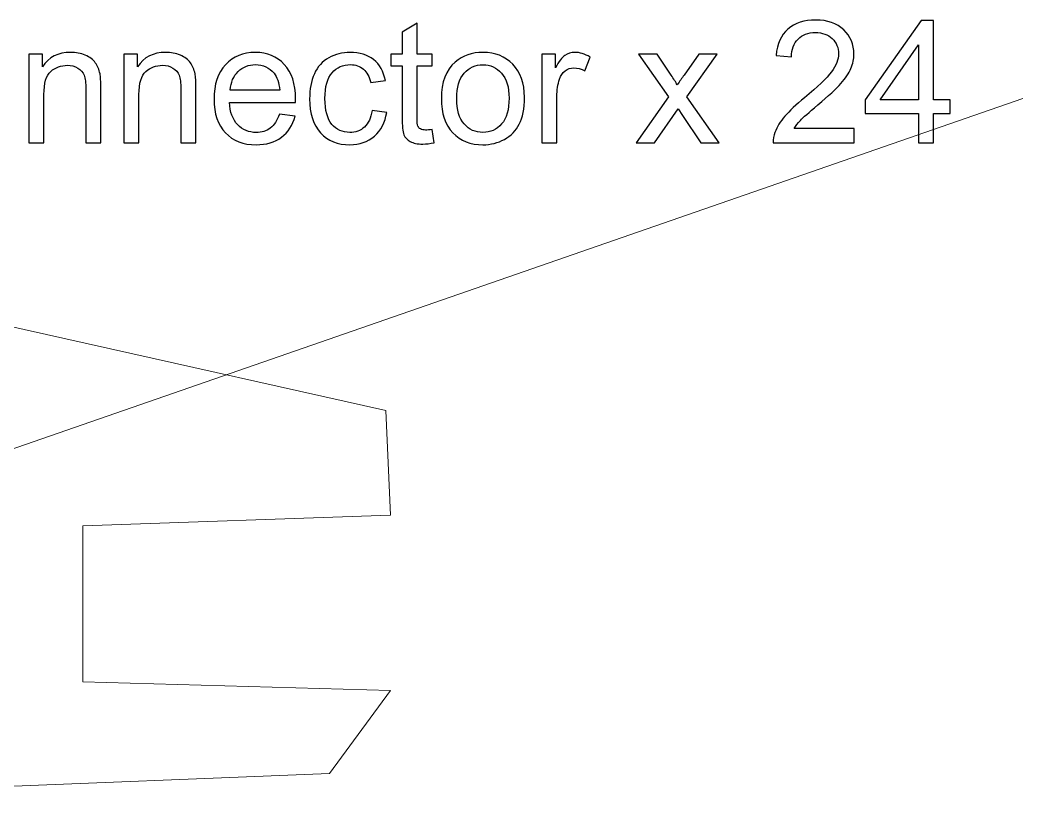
# Model space of a CAD drawing. Header units: inches. Extents: x -60.4 to -14.9, y -20.3 to 14.1.
# Drawn here: x -34.919 to -33.941, y -11.091 to -10.327 of the extents above; entities that cross this region are included whole.
import ezdxf

# ---------------------------------------------------------------- set-up
doc = ezdxf.new("R2010")
doc.units = ezdxf.units.IN
doc.header["$MEASUREMENT"] = 0
doc.layers.add('Master Desktop', color=7, linetype='Continuous', plot=False)

msp = doc.modelspace()

# ---------------------------------------------------------------- linework, layer by layer
at = {"layer": 'Master Desktop', "color": 5, "lineweight": 9}
for points, knots in [([(-35.61844, -10.38693), (-35.61844, -10.38693), (-35.56095, -10.32944), (-35.56095, -10.32944), (-35.56095, -10.32944), (-35.56095, -10.32944), (-35.14321, -10.5779), (-35.14321, -10.5779), (-35.14321, -10.5779), (-35.14321, -10.5779), (-34.56248, -10.70811), (-34.56248, -10.70811), (-34.56248, -10.70811), (-34.56248, -10.70811), (-34.55783, -10.81006), (-34.55783, -10.81006)], [0, 0, 0, 0, 0.2, 0.2, 0.2, 0.2, 0.4, 0.4, 0.4, 0.4, 0.6, 0.6, 0.6, 0.6, 1, 1, 1, 1]), ([(-35.61844, -10.38693), (-35.61844, -10.38693), (-35.40631, -10.59907), (-35.40631, -10.59907), (-35.40631, -10.59907), (-35.40631, -10.59907), (-35.52332, -10.71607), (-35.52332, -10.71607), (-35.52332, -10.71607), (-35.52332, -10.71607), (-35.73936, -10.50785), (-35.73936, -10.50785), (-35.73936, -10.50785), (-35.73936, -10.50785), (-35.80988, -10.61176), (-35.80988, -10.61176), (-35.80988, -10.61176), (-35.80988, -10.61176), (-35.33071, -11.09093), (-35.33071, -11.09093), (-35.33071, -11.09093), (-35.33071, -11.09093), (-34.61717, -11.06228), (-34.61717, -11.06228), (-34.61717, -11.06228), (-34.61717, -11.06228), (-34.55783, -10.98106), (-34.55783, -10.98106)], [0, 0, 0, 0, 0.125, 0.125, 0.125, 0.125, 0.25, 0.25, 0.25, 0.25, 0.375, 0.375, 0.375, 0.375, 0.5, 0.5, 0.5, 0.5, 0.625, 0.625, 0.625, 0.625, 0.75, 0.75, 0.75, 0.75, 1, 1, 1, 1]), ([(-34.55783, -10.98106), (-34.55783, -10.98106), (-34.85783, -10.97292), (-34.85783, -10.97292), (-34.85783, -10.97292), (-34.85783, -10.97292), (-34.85783, -10.82048), (-34.85783, -10.82048), (-34.85783, -10.82048), (-34.85783, -10.82048), (-34.55783, -10.81006), (-34.55783, -10.81006)], [0, 0, 0, 0, 0.25, 0.25, 0.25, 0.25, 0.5, 0.5, 0.5, 0.5, 1, 1, 1, 1])]:
    msp.add_open_spline(points, degree=3, knots=knots, dxfattribs=at)
at = {"layer": 'Master Desktop', "color": 155}
for points, knots in [([(-34.51721, -10.4339), (-34.51721, -10.4339), (-34.51521, -10.44684), (-34.51521, -10.44684), (-34.51521, -10.44684), (-34.51933, -10.4477), (-34.52302, -10.44815), (-34.52624, -10.44815), (-34.52624, -10.44815), (-34.53155, -10.44815), (-34.53566, -10.44731), (-34.5386, -10.44562), (-34.5386, -10.44562), (-34.54152, -10.44393), (-34.54357, -10.44173), (-34.54477, -10.43898), (-34.54477, -10.43898), (-34.54596, -10.43623), (-34.54655, -10.43045), (-34.54655, -10.42165), (-34.54655, -10.42165), (-34.54655, -10.42165), (-34.54655, -10.37181), (-34.54655, -10.37181), (-34.54655, -10.37181), (-34.54655, -10.37181), (-34.55738, -10.37181), (-34.55738, -10.37181), (-34.55738, -10.37181), (-34.55738, -10.37181), (-34.55738, -10.36048), (-34.55738, -10.36048), (-34.55738, -10.36048), (-34.55738, -10.36048), (-34.54655, -10.36048), (-34.54655, -10.36048), (-34.54655, -10.36048), (-34.54655, -10.36048), (-34.54655, -10.33909), (-34.54655, -10.33909), (-34.54655, -10.33909), (-34.54655, -10.33909), (-34.53188, -10.33029), (-34.53188, -10.33029), (-34.53188, -10.33029), (-34.53188, -10.33029), (-34.53188, -10.36048), (-34.53188, -10.36048), (-34.53188, -10.36048), (-34.53188, -10.36048), (-34.51721, -10.36048), (-34.51721, -10.36048), (-34.51721, -10.36048), (-34.51721, -10.36048), (-34.51721, -10.37181), (-34.51721, -10.37181), (-34.51721, -10.37181), (-34.51721, -10.37181), (-34.53188, -10.37181), (-34.53188, -10.37181), (-34.53188, -10.37181), (-34.53188, -10.37181), (-34.53188, -10.42248), (-34.53188, -10.42248), (-34.53188, -10.42248), (-34.53188, -10.42667), (-34.53163, -10.42937), (-34.5311, -10.43056), (-34.5311, -10.43056), (-34.5306, -10.43176), (-34.52977, -10.4327), (-34.5286, -10.43343), (-34.5286, -10.43343), (-34.52744, -10.43412), (-34.52577, -10.43448), (-34.5236, -10.43448), (-34.5236, -10.43448), (-34.52199, -10.43448), (-34.51985, -10.43429), (-34.51721, -10.4339)], [0, 0, 0, 0, 0.047619, 0.047619, 0.047619, 0.047619, 0.095238, 0.095238, 0.095238, 0.095238, 0.142857, 0.142857, 0.142857, 0.142857, 0.190476, 0.190476, 0.190476, 0.190476, 0.238095, 0.238095, 0.238095, 0.238095, 0.285714, 0.285714, 0.285714, 0.285714, 0.333333, 0.333333, 0.333333, 0.333333, 0.380952, 0.380952, 0.380952, 0.380952, 0.428571, 0.428571, 0.428571, 0.428571, 0.47619, 0.47619, 0.47619, 0.47619, 0.52381, 0.52381, 0.52381, 0.52381, 0.571429, 0.571429, 0.571429, 0.571429, 0.619048, 0.619048, 0.619048, 0.619048, 0.666667, 0.666667, 0.666667, 0.666667, 0.714286, 0.714286, 0.714286, 0.714286, 0.761905, 0.761905, 0.761905, 0.761905, 0.809524, 0.809524, 0.809524, 0.809524, 0.857143, 0.857143, 0.857143, 0.857143, 0.904762, 0.904762, 0.904762, 0.904762, 1, 1, 1, 1]), ([(-34.10577, -10.43298), (-34.10577, -10.43298), (-34.10577, -10.44698), (-34.10577, -10.44698), (-34.10577, -10.44698), (-34.10577, -10.44698), (-34.18476, -10.44698), (-34.18476, -10.44698), (-34.18476, -10.44698), (-34.18488, -10.44345), (-34.18429, -10.44006), (-34.18304, -10.43679), (-34.18304, -10.43679), (-34.18102, -10.43143), (-34.17776, -10.42612), (-34.17329, -10.42093), (-34.17329, -10.42093), (-34.16882, -10.41573), (-34.16243, -10.40973), (-34.15413, -10.40293), (-34.15413, -10.40293), (-34.14121, -10.39229), (-34.13243, -10.38387), (-34.12785, -10.37765), (-34.12785, -10.37765), (-34.12324, -10.37143), (-34.12093, -10.36554), (-34.12093, -10.35998), (-34.12093, -10.35998), (-34.12093, -10.35418), (-34.12302, -10.34929), (-34.12718, -10.34529), (-34.12718, -10.34529), (-34.13135, -10.34131), (-34.13679, -10.33931), (-34.14349, -10.33931), (-34.14349, -10.33931), (-34.15057, -10.33931), (-34.15624, -10.34143), (-34.16049, -10.34565), (-34.16049, -10.34565), (-34.16474, -10.34984), (-34.16688, -10.35568), (-34.16693, -10.36315), (-34.16693, -10.36315), (-34.16693, -10.36315), (-34.18193, -10.36165), (-34.18193, -10.36165), (-34.18193, -10.36165), (-34.18091, -10.35043), (-34.17702, -10.34187), (-34.17029, -10.33598), (-34.17029, -10.33598), (-34.16354, -10.33009), (-34.15452, -10.32715), (-34.14315, -10.32715), (-34.14315, -10.32715), (-34.13171, -10.32715), (-34.12263, -10.33031), (-34.11596, -10.33668), (-34.11596, -10.33668), (-34.10926, -10.34304), (-34.10593, -10.35093), (-34.10593, -10.36031), (-34.10593, -10.36031), (-34.10593, -10.36509), (-34.10691, -10.36979), (-34.10888, -10.3744), (-34.10888, -10.3744), (-34.11082, -10.37904), (-34.11407, -10.3839), (-34.1186, -10.38901), (-34.1186, -10.38901), (-34.12315, -10.39409), (-34.13068, -10.40112), (-34.14118, -10.41001), (-34.14118, -10.41001), (-34.14999, -10.4174), (-34.15565, -10.4224), (-34.15815, -10.42504), (-34.15815, -10.42504), (-34.16065, -10.42767), (-34.16271, -10.43031), (-34.16435, -10.43298), (-34.16435, -10.43298), (-34.16435, -10.43298), (-34.10577, -10.43298), (-34.10577, -10.43298)], [0, 0, 0, 0, 0.043478, 0.043478, 0.043478, 0.043478, 0.086957, 0.086957, 0.086957, 0.086957, 0.130435, 0.130435, 0.130435, 0.130435, 0.173913, 0.173913, 0.173913, 0.173913, 0.217391, 0.217391, 0.217391, 0.217391, 0.26087, 0.26087, 0.26087, 0.26087, 0.304348, 0.304348, 0.304348, 0.304348, 0.347826, 0.347826, 0.347826, 0.347826, 0.391304, 0.391304, 0.391304, 0.391304, 0.434783, 0.434783, 0.434783, 0.434783, 0.478261, 0.478261, 0.478261, 0.478261, 0.521739, 0.521739, 0.521739, 0.521739, 0.565217, 0.565217, 0.565217, 0.565217, 0.608696, 0.608696, 0.608696, 0.608696, 0.652174, 0.652174, 0.652174, 0.652174, 0.695652, 0.695652, 0.695652, 0.695652, 0.73913, 0.73913, 0.73913, 0.73913, 0.782609, 0.782609, 0.782609, 0.782609, 0.826087, 0.826087, 0.826087, 0.826087, 0.869565, 0.869565, 0.869565, 0.869565, 0.913043, 0.913043, 0.913043, 0.913043, 1, 1, 1, 1]), ([(-34.04307, -10.44698), (-34.04307, -10.44698), (-34.04307, -10.41848), (-34.04307, -10.41848), (-34.04307, -10.41848), (-34.04307, -10.41848), (-34.09491, -10.41848), (-34.09491, -10.41848), (-34.09491, -10.41848), (-34.09491, -10.41848), (-34.09491, -10.40498), (-34.09491, -10.40498), (-34.09491, -10.40498), (-34.09491, -10.40498), (-34.04041, -10.32765), (-34.04041, -10.32765), (-34.04041, -10.32765), (-34.04041, -10.32765), (-34.02841, -10.32765), (-34.02841, -10.32765), (-34.02841, -10.32765), (-34.02841, -10.32765), (-34.02841, -10.40498), (-34.02841, -10.40498), (-34.02841, -10.40498), (-34.02841, -10.40498), (-34.01224, -10.40498), (-34.01224, -10.40498), (-34.01224, -10.40498), (-34.01224, -10.40498), (-34.01224, -10.41848), (-34.01224, -10.41848), (-34.01224, -10.41848), (-34.01224, -10.41848), (-34.02841, -10.41848), (-34.02841, -10.41848), (-34.02841, -10.41848), (-34.02841, -10.41848), (-34.02841, -10.44698), (-34.02841, -10.44698), (-34.02841, -10.44698), (-34.02841, -10.44698), (-34.04307, -10.44698), (-34.04307, -10.44698)], [0, 0, 0, 0, 0.083333, 0.083333, 0.083333, 0.083333, 0.166667, 0.166667, 0.166667, 0.166667, 0.25, 0.25, 0.25, 0.25, 0.333333, 0.333333, 0.333333, 0.333333, 0.416667, 0.416667, 0.416667, 0.416667, 0.5, 0.5, 0.5, 0.5, 0.583333, 0.583333, 0.583333, 0.583333, 0.666667, 0.666667, 0.666667, 0.666667, 0.75, 0.75, 0.75, 0.75, 0.833333, 0.833333, 0.833333, 0.833333, 1, 1, 1, 1]), ([(-34.04307, -10.40498), (-34.04307, -10.40498), (-34.04307, -10.35129), (-34.04307, -10.35129), (-34.04307, -10.35129), (-34.04307, -10.35129), (-34.08049, -10.40498), (-34.08049, -10.40498), (-34.08049, -10.40498), (-34.08049, -10.40498), (-34.04307, -10.40498), (-34.04307, -10.40498)], [0, 0, 0, 0, 0.25, 0.25, 0.25, 0.25, 0.5, 0.5, 0.5, 0.5, 1, 1, 1, 1]), ([(-34.91046, -10.44698), (-34.91046, -10.44698), (-34.91046, -10.36048), (-34.91046, -10.36048), (-34.91046, -10.36048), (-34.91046, -10.36048), (-34.8973, -10.36048), (-34.8973, -10.36048), (-34.8973, -10.36048), (-34.8973, -10.36048), (-34.8973, -10.37276), (-34.8973, -10.37276), (-34.8973, -10.37276), (-34.89096, -10.36334), (-34.8818, -10.35865), (-34.86982, -10.35865), (-34.86982, -10.35865), (-34.8646, -10.35865), (-34.85982, -10.35959), (-34.85546, -10.36145), (-34.85546, -10.36145), (-34.8511, -10.36331), (-34.84782, -10.36579), (-34.84566, -10.36881), (-34.84566, -10.36881), (-34.84349, -10.37184), (-34.84196, -10.37545), (-34.8411, -10.37962), (-34.8411, -10.37962), (-34.84057, -10.38234), (-34.8403, -10.38709), (-34.8403, -10.39387), (-34.8403, -10.39387), (-34.8403, -10.39387), (-34.8403, -10.44698), (-34.8403, -10.44698), (-34.8403, -10.44698), (-34.8403, -10.44698), (-34.85496, -10.44698), (-34.85496, -10.44698), (-34.85496, -10.44698), (-34.85496, -10.44698), (-34.85496, -10.39443), (-34.85496, -10.39443), (-34.85496, -10.39443), (-34.85496, -10.38845), (-34.85552, -10.38398), (-34.85666, -10.38104), (-34.85666, -10.38104), (-34.8578, -10.37809), (-34.85982, -10.37573), (-34.86271, -10.37395), (-34.86271, -10.37395), (-34.8656, -10.3722), (-34.86902, -10.37131), (-34.87291, -10.37131), (-34.87291, -10.37131), (-34.87913, -10.37131), (-34.88449, -10.37329), (-34.88902, -10.37726), (-34.88902, -10.37726), (-34.89354, -10.3812), (-34.8958, -10.38873), (-34.8958, -10.39979), (-34.8958, -10.39979), (-34.8958, -10.39979), (-34.8958, -10.44698), (-34.8958, -10.44698), (-34.8958, -10.44698), (-34.8958, -10.44698), (-34.91046, -10.44698), (-34.91046, -10.44698)], [0, 0, 0, 0, 0.052632, 0.052632, 0.052632, 0.052632, 0.105263, 0.105263, 0.105263, 0.105263, 0.157895, 0.157895, 0.157895, 0.157895, 0.210526, 0.210526, 0.210526, 0.210526, 0.263158, 0.263158, 0.263158, 0.263158, 0.315789, 0.315789, 0.315789, 0.315789, 0.368421, 0.368421, 0.368421, 0.368421, 0.421053, 0.421053, 0.421053, 0.421053, 0.473684, 0.473684, 0.473684, 0.473684, 0.526316, 0.526316, 0.526316, 0.526316, 0.578947, 0.578947, 0.578947, 0.578947, 0.631579, 0.631579, 0.631579, 0.631579, 0.684211, 0.684211, 0.684211, 0.684211, 0.736842, 0.736842, 0.736842, 0.736842, 0.789474, 0.789474, 0.789474, 0.789474, 0.842105, 0.842105, 0.842105, 0.842105, 0.894737, 0.894737, 0.894737, 0.894737, 1, 1, 1, 1]), ([(-34.81777, -10.44698), (-34.81777, -10.44698), (-34.81777, -10.36048), (-34.81777, -10.36048), (-34.81777, -10.36048), (-34.81777, -10.36048), (-34.8046, -10.36048), (-34.8046, -10.36048), (-34.8046, -10.36048), (-34.8046, -10.36048), (-34.8046, -10.37276), (-34.8046, -10.37276), (-34.8046, -10.37276), (-34.79827, -10.36334), (-34.7891, -10.35865), (-34.77713, -10.35865), (-34.77713, -10.35865), (-34.77191, -10.35865), (-34.76713, -10.35959), (-34.76277, -10.36145), (-34.76277, -10.36145), (-34.75841, -10.36331), (-34.75513, -10.36579), (-34.75296, -10.36881), (-34.75296, -10.36881), (-34.7508, -10.37184), (-34.74927, -10.37545), (-34.74841, -10.37962), (-34.74841, -10.37962), (-34.74788, -10.38234), (-34.7476, -10.38709), (-34.7476, -10.39387), (-34.7476, -10.39387), (-34.7476, -10.39387), (-34.7476, -10.44698), (-34.7476, -10.44698), (-34.7476, -10.44698), (-34.7476, -10.44698), (-34.76227, -10.44698), (-34.76227, -10.44698), (-34.76227, -10.44698), (-34.76227, -10.44698), (-34.76227, -10.39443), (-34.76227, -10.39443), (-34.76227, -10.39443), (-34.76227, -10.38845), (-34.76282, -10.38398), (-34.76396, -10.38104), (-34.76396, -10.38104), (-34.7651, -10.37809), (-34.76713, -10.37573), (-34.77002, -10.37395), (-34.77002, -10.37395), (-34.77291, -10.3722), (-34.77632, -10.37131), (-34.78021, -10.37131), (-34.78021, -10.37131), (-34.78643, -10.37131), (-34.7918, -10.37329), (-34.79632, -10.37726), (-34.79632, -10.37726), (-34.80085, -10.3812), (-34.8031, -10.38873), (-34.8031, -10.39979), (-34.8031, -10.39979), (-34.8031, -10.39979), (-34.8031, -10.44698), (-34.8031, -10.44698), (-34.8031, -10.44698), (-34.8031, -10.44698), (-34.81777, -10.44698), (-34.81777, -10.44698)], [0, 0, 0, 0, 0.052632, 0.052632, 0.052632, 0.052632, 0.105263, 0.105263, 0.105263, 0.105263, 0.157895, 0.157895, 0.157895, 0.157895, 0.210526, 0.210526, 0.210526, 0.210526, 0.263158, 0.263158, 0.263158, 0.263158, 0.315789, 0.315789, 0.315789, 0.315789, 0.368421, 0.368421, 0.368421, 0.368421, 0.421053, 0.421053, 0.421053, 0.421053, 0.473684, 0.473684, 0.473684, 0.473684, 0.526316, 0.526316, 0.526316, 0.526316, 0.578947, 0.578947, 0.578947, 0.578947, 0.631579, 0.631579, 0.631579, 0.631579, 0.684211, 0.684211, 0.684211, 0.684211, 0.736842, 0.736842, 0.736842, 0.736842, 0.789474, 0.789474, 0.789474, 0.789474, 0.842105, 0.842105, 0.842105, 0.842105, 0.894737, 0.894737, 0.894737, 0.894737, 1, 1, 1, 1]), ([(-34.66607, -10.41898), (-34.66607, -10.41898), (-34.65091, -10.42098), (-34.65091, -10.42098), (-34.65091, -10.42098), (-34.65327, -10.42979), (-34.65769, -10.43665), (-34.66413, -10.44151), (-34.66413, -10.44151), (-34.67057, -10.44637), (-34.6788, -10.44881), (-34.68883, -10.44881), (-34.68883, -10.44881), (-34.70144, -10.44881), (-34.71144, -10.44493), (-34.71883, -10.43715), (-34.71883, -10.43715), (-34.72621, -10.4294), (-34.72991, -10.41848), (-34.72991, -10.40445), (-34.72991, -10.40445), (-34.72991, -10.38995), (-34.72619, -10.37868), (-34.71871, -10.37068), (-34.71871, -10.37068), (-34.71124, -10.36265), (-34.70155, -10.35865), (-34.68963, -10.35865), (-34.68963, -10.35865), (-34.6781, -10.35865), (-34.66869, -10.36256), (-34.66138, -10.37043), (-34.66138, -10.37043), (-34.65407, -10.37829), (-34.65041, -10.38934), (-34.65041, -10.40359), (-34.65041, -10.40359), (-34.65041, -10.40445), (-34.65044, -10.40576), (-34.65049, -10.40748), (-34.65049, -10.40748), (-34.65049, -10.40748), (-34.71491, -10.40748), (-34.71491, -10.40748), (-34.71491, -10.40748), (-34.71435, -10.41695), (-34.71169, -10.42423), (-34.70685, -10.42926), (-34.70685, -10.42926), (-34.70205, -10.43429), (-34.69602, -10.43681), (-34.68883, -10.43681), (-34.68883, -10.43681), (-34.68346, -10.43681), (-34.67888, -10.4354), (-34.6751, -10.43256), (-34.6751, -10.43256), (-34.6713, -10.42973), (-34.6683, -10.4252), (-34.66607, -10.41898)], [0, 0, 0, 0, 0.0625, 0.0625, 0.0625, 0.0625, 0.125, 0.125, 0.125, 0.125, 0.1875, 0.1875, 0.1875, 0.1875, 0.25, 0.25, 0.25, 0.25, 0.3125, 0.3125, 0.3125, 0.3125, 0.375, 0.375, 0.375, 0.375, 0.4375, 0.4375, 0.4375, 0.4375, 0.5, 0.5, 0.5, 0.5, 0.5625, 0.5625, 0.5625, 0.5625, 0.625, 0.625, 0.625, 0.625, 0.6875, 0.6875, 0.6875, 0.6875, 0.75, 0.75, 0.75, 0.75, 0.8125, 0.8125, 0.8125, 0.8125, 0.875, 0.875, 0.875, 0.875, 1, 1, 1, 1]), ([(-34.57588, -10.41531), (-34.57588, -10.41531), (-34.56155, -10.41731), (-34.56155, -10.41731), (-34.56155, -10.41731), (-34.56313, -10.42717), (-34.56713, -10.43487), (-34.57361, -10.44045), (-34.57361, -10.44045), (-34.58008, -10.44604), (-34.58805, -10.44881), (-34.59746, -10.44881), (-34.59746, -10.44881), (-34.60927, -10.44881), (-34.61877, -10.44495), (-34.62594, -10.43723), (-34.62594, -10.43723), (-34.63313, -10.42951), (-34.63672, -10.41845), (-34.63672, -10.40406), (-34.63672, -10.40406), (-34.63672, -10.39473), (-34.63516, -10.38659), (-34.63207, -10.37959), (-34.63207, -10.37959), (-34.62899, -10.37262), (-34.6243, -10.36737), (-34.61796, -10.3639), (-34.61796, -10.3639), (-34.61166, -10.3604), (-34.6048, -10.35865), (-34.59735, -10.35865), (-34.59735, -10.35865), (-34.58799, -10.35865), (-34.5803, -10.36101), (-34.57435, -10.36576), (-34.57435, -10.36576), (-34.56838, -10.37051), (-34.56455, -10.37726), (-34.56288, -10.38598), (-34.56288, -10.38598), (-34.56288, -10.38598), (-34.57705, -10.38815), (-34.57705, -10.38815), (-34.57705, -10.38815), (-34.57841, -10.38234), (-34.5808, -10.37798), (-34.58427, -10.37504), (-34.58427, -10.37504), (-34.58772, -10.37212), (-34.59188, -10.37065), (-34.59677, -10.37065), (-34.59677, -10.37065), (-34.60416, -10.37065), (-34.61016, -10.37329), (-34.6148, -10.37856), (-34.6148, -10.37856), (-34.61941, -10.38387), (-34.62172, -10.3922), (-34.62172, -10.40365), (-34.62172, -10.40365), (-34.62172, -10.41526), (-34.61949, -10.42367), (-34.61505, -10.42893), (-34.61505, -10.42893), (-34.61057, -10.43417), (-34.60477, -10.43681), (-34.59763, -10.43681), (-34.59763, -10.43681), (-34.59185, -10.43681), (-34.58705, -10.43506), (-34.58322, -10.43154), (-34.58322, -10.43154), (-34.57935, -10.42804), (-34.57691, -10.42262), (-34.57588, -10.41531)], [0, 0, 0, 0, 0.05, 0.05, 0.05, 0.05, 0.1, 0.1, 0.1, 0.1, 0.15, 0.15, 0.15, 0.15, 0.2, 0.2, 0.2, 0.2, 0.25, 0.25, 0.25, 0.25, 0.3, 0.3, 0.3, 0.3, 0.35, 0.35, 0.35, 0.35, 0.4, 0.4, 0.4, 0.4, 0.45, 0.45, 0.45, 0.45, 0.5, 0.5, 0.5, 0.5, 0.55, 0.55, 0.55, 0.55, 0.6, 0.6, 0.6, 0.6, 0.65, 0.65, 0.65, 0.65, 0.7, 0.7, 0.7, 0.7, 0.75, 0.75, 0.75, 0.75, 0.8, 0.8, 0.8, 0.8, 0.85, 0.85, 0.85, 0.85, 0.9, 0.9, 0.9, 0.9, 1, 1, 1, 1]), ([(-34.50824, -10.40373), (-34.50824, -10.38776), (-34.5038, -10.37593), (-34.49488, -10.36823), (-34.49488, -10.36823), (-34.48746, -10.36184), (-34.47838, -10.35865), (-34.46769, -10.35865), (-34.46769, -10.35865), (-34.45582, -10.35865), (-34.4461, -10.36254), (-34.43855, -10.37031), (-34.43855, -10.37031), (-34.43102, -10.37806), (-34.42724, -10.38881), (-34.42724, -10.40251), (-34.42724, -10.40251), (-34.42724, -10.41362), (-34.42891, -10.42234), (-34.43224, -10.4287), (-34.43224, -10.4287), (-34.43557, -10.43506), (-34.44044, -10.44001), (-34.44682, -10.44354), (-34.44682, -10.44354), (-34.45319, -10.44706), (-34.46016, -10.44881), (-34.46769, -10.44881), (-34.46769, -10.44881), (-34.4798, -10.44881), (-34.48957, -10.44495), (-34.49705, -10.4372), (-34.49705, -10.4372), (-34.50452, -10.42945), (-34.50824, -10.41829), (-34.50824, -10.40373)], [0, 0, 0, 0, 0.1, 0.1, 0.1, 0.1, 0.2, 0.2, 0.2, 0.2, 0.3, 0.3, 0.3, 0.3, 0.4, 0.4, 0.4, 0.4, 0.5, 0.5, 0.5, 0.5, 0.6, 0.6, 0.6, 0.6, 0.7, 0.7, 0.7, 0.7, 0.8, 0.8, 0.8, 0.8, 1, 1, 1, 1]), ([(-34.41021, -10.44698), (-34.41021, -10.44698), (-34.41021, -10.36048), (-34.41021, -10.36048), (-34.41021, -10.36048), (-34.41021, -10.36048), (-34.39705, -10.36048), (-34.39705, -10.36048), (-34.39705, -10.36048), (-34.39705, -10.36048), (-34.39705, -10.37373), (-34.39705, -10.37373), (-34.39705, -10.37373), (-34.39369, -10.36759), (-34.39057, -10.36354), (-34.38771, -10.36159), (-34.38771, -10.36159), (-34.38485, -10.35962), (-34.38171, -10.35865), (-34.3783, -10.35865), (-34.3783, -10.35865), (-34.37335, -10.35865), (-34.36833, -10.3602), (-34.36321, -10.36329), (-34.36321, -10.36329), (-34.36321, -10.36329), (-34.36844, -10.37681), (-34.36844, -10.37681), (-34.36844, -10.37681), (-34.37199, -10.37481), (-34.37555, -10.37381), (-34.3791, -10.37381), (-34.3791, -10.37381), (-34.3823, -10.37381), (-34.38516, -10.37479), (-34.38769, -10.3767), (-34.38769, -10.3767), (-34.39021, -10.37862), (-34.39202, -10.38129), (-34.3931, -10.3847), (-34.3931, -10.3847), (-34.39474, -10.3899), (-34.39555, -10.39559), (-34.39555, -10.40179), (-34.39555, -10.40179), (-34.39555, -10.40179), (-34.39555, -10.44698), (-34.39555, -10.44698), (-34.39555, -10.44698), (-34.39555, -10.44698), (-34.41021, -10.44698), (-34.41021, -10.44698)], [0, 0, 0, 0, 0.071429, 0.071429, 0.071429, 0.071429, 0.142857, 0.142857, 0.142857, 0.142857, 0.214286, 0.214286, 0.214286, 0.214286, 0.285714, 0.285714, 0.285714, 0.285714, 0.357143, 0.357143, 0.357143, 0.357143, 0.428571, 0.428571, 0.428571, 0.428571, 0.5, 0.5, 0.5, 0.5, 0.571429, 0.571429, 0.571429, 0.571429, 0.642857, 0.642857, 0.642857, 0.642857, 0.714286, 0.714286, 0.714286, 0.714286, 0.785714, 0.785714, 0.785714, 0.785714, 0.857143, 0.857143, 0.857143, 0.857143, 1, 1, 1, 1]), ([(-34.31824, -10.44698), (-34.31824, -10.44698), (-34.28666, -10.40217), (-34.28666, -10.40217), (-34.28666, -10.40217), (-34.28666, -10.40217), (-34.31591, -10.36048), (-34.31591, -10.36048), (-34.31591, -10.36048), (-34.31591, -10.36048), (-34.29788, -10.36048), (-34.29788, -10.36048), (-34.29788, -10.36048), (-34.29788, -10.36048), (-34.28421, -10.3809), (-34.28421, -10.3809), (-34.28421, -10.3809), (-34.28169, -10.38473), (-34.27969, -10.38784), (-34.27827, -10.39029), (-34.27827, -10.39029), (-34.2758, -10.38681), (-34.2736, -10.38368), (-34.27163, -10.38087), (-34.27163, -10.38087), (-34.27163, -10.38087), (-34.25724, -10.36048), (-34.25724, -10.36048), (-34.25724, -10.36048), (-34.25724, -10.36048), (-34.23932, -10.36048), (-34.23932, -10.36048), (-34.23932, -10.36048), (-34.23932, -10.36048), (-34.26874, -10.40217), (-34.26874, -10.40217), (-34.26874, -10.40217), (-34.26874, -10.40217), (-34.23741, -10.44698), (-34.23741, -10.44698), (-34.23741, -10.44698), (-34.23741, -10.44698), (-34.25524, -10.44698), (-34.25524, -10.44698), (-34.25524, -10.44698), (-34.25524, -10.44698), (-34.27313, -10.42031), (-34.27313, -10.42031), (-34.27313, -10.42031), (-34.27313, -10.42031), (-34.27721, -10.4139), (-34.27721, -10.4139), (-34.27721, -10.4139), (-34.27721, -10.4139), (-34.30032, -10.44698), (-34.30032, -10.44698), (-34.30032, -10.44698), (-34.30032, -10.44698), (-34.31824, -10.44698), (-34.31824, -10.44698)], [0, 0, 0, 0, 0.0625, 0.0625, 0.0625, 0.0625, 0.125, 0.125, 0.125, 0.125, 0.1875, 0.1875, 0.1875, 0.1875, 0.25, 0.25, 0.25, 0.25, 0.3125, 0.3125, 0.3125, 0.3125, 0.375, 0.375, 0.375, 0.375, 0.4375, 0.4375, 0.4375, 0.4375, 0.5, 0.5, 0.5, 0.5, 0.5625, 0.5625, 0.5625, 0.5625, 0.625, 0.625, 0.625, 0.625, 0.6875, 0.6875, 0.6875, 0.6875, 0.75, 0.75, 0.75, 0.75, 0.8125, 0.8125, 0.8125, 0.8125, 0.875, 0.875, 0.875, 0.875, 1, 1, 1, 1]), ([(-34.71407, -10.39548), (-34.71407, -10.39548), (-34.66591, -10.39548), (-34.66591, -10.39548), (-34.66591, -10.39548), (-34.66655, -10.3882), (-34.66841, -10.38276), (-34.67144, -10.37912), (-34.67144, -10.37912), (-34.67607, -10.37348), (-34.68213, -10.37065), (-34.68955, -10.37065), (-34.68955, -10.37065), (-34.69627, -10.37065), (-34.70191, -10.3729), (-34.70649, -10.3774), (-34.70649, -10.3774), (-34.71105, -10.3819), (-34.71357, -10.38793), (-34.71407, -10.39548)], [0, 0, 0, 0, 0.166667, 0.166667, 0.166667, 0.166667, 0.333333, 0.333333, 0.333333, 0.333333, 0.5, 0.5, 0.5, 0.5, 0.666667, 0.666667, 0.666667, 0.666667, 1, 1, 1, 1]), ([(-34.49324, -10.40376), (-34.49324, -10.41481), (-34.49082, -10.42309), (-34.48599, -10.42856), (-34.48599, -10.42856), (-34.48113, -10.43406), (-34.47505, -10.43681), (-34.46769, -10.43681), (-34.46769, -10.43681), (-34.46041, -10.43681), (-34.45435, -10.43406), (-34.44949, -10.42854), (-34.44949, -10.42854), (-34.44466, -10.42301), (-34.44224, -10.41459), (-34.44224, -10.40329), (-34.44224, -10.40329), (-34.44224, -10.39262), (-34.44469, -10.38454), (-34.44955, -10.37906), (-34.44955, -10.37906), (-34.45441, -10.37356), (-34.46046, -10.37081), (-34.46769, -10.37081), (-34.46769, -10.37081), (-34.47505, -10.37081), (-34.48113, -10.37354), (-34.48599, -10.37901), (-34.48599, -10.37901), (-34.49082, -10.38448), (-34.49324, -10.39273), (-34.49324, -10.40376)], [0, 0, 0, 0, 0.111111, 0.111111, 0.111111, 0.111111, 0.222222, 0.222222, 0.222222, 0.222222, 0.333333, 0.333333, 0.333333, 0.333333, 0.444444, 0.444444, 0.444444, 0.444444, 0.555556, 0.555556, 0.555556, 0.555556, 0.666667, 0.666667, 0.666667, 0.666667, 0.777778, 0.777778, 0.777778, 0.777778, 1, 1, 1, 1])]:
    msp.add_open_spline(points, degree=3, knots=knots, dxfattribs=at)
at = {"layer": 'Master Desktop', "color": 155, "lineweight": 9}
msp.add_open_spline([(-35.10523, -10.80746), (-35.10523, -10.80746), (-33.94117, -10.40381), (-33.94117, -10.40381), (-33.94117, -10.40381), (-33.94117, -10.40381), (-33.94117, -10.40381), (-33.94117, -10.40381)], degree=3, knots=[0, 0, 0, 0, 0.333333, 0.333333, 0.333333, 0.333333, 1, 1, 1, 1], dxfattribs=at)

doc.saveas('drawing.dxf')
